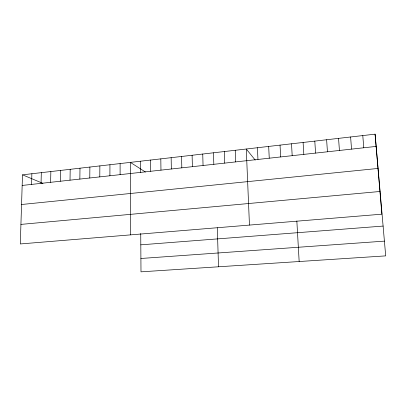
<?xml version="1.0" encoding="UTF-8"?>
<svg xmlns="http://www.w3.org/2000/svg" width="406" height="406" viewBox="0 0 406 406"><rect width="100%" height="100%" fill="white"/><g stroke="black" fill="none" stroke-linecap="round" stroke-linejoin="round"><path stroke-width="0.61" d="M109.904 175.768L109.94 164.74M99.79 176.884L99.866 165.902M89.777 177.99L89.883 167.049M79.85 179.082L79.992 168.191M70.015 180.168L70.192 169.322M60.271 181.243L60.479 170.444M50.613 182.309L50.857 171.55M41.047 183.36L41.321 172.651M31.561 184.405L31.871 173.743M22.503 174.824L20.3 243.955L381.868 214.18L375.083 134.158L22.503 174.824L42.929 183.385M22.168 185.446L376.123 146.414M21.559 204.507L377.991 168.444M20.924 224.401L379.945 191.485M140.811 244.838L383.168 226.066M140.902 258.485L384.446 241.128M145.439 172.017L130.372 162.38L130.625 234.871M255.227 160.091L246.275 149.012L249.457 225.086M375.083 134.158L385.7 255.881L140.994 271.842L140.735 233.496M362.786 135.579L363.771 147.774M350.606 136.979L351.54 149.124M338.553 138.37L339.431 150.459M326.617 139.745L327.444 151.783M314.802 141.11L315.574 153.092M303.099 142.46L303.825 154.387M296.847 221.026L299.161 261.525M291.513 143.795L292.188 155.671M280.038 145.12L280.663 156.939M268.676 146.429L269.254 158.198M257.419 147.728L257.952 159.441M235.236 150.286L235.678 161.898M224.3 151.55L224.701 163.11M217.296 227.786L218.524 266.788M213.47 152.798L213.825 164.308M202.741 154.036L203.056 165.496M192.109 155.259L192.383 166.673M181.583 156.477L181.812 167.84M171.149 157.68L171.342 168.992M160.812 158.868L160.964 170.139M150.57 160.05L150.687 171.271M140.425 161.223L140.501 172.393M120.105 163.567L120.11 174.646"/></g></svg>
